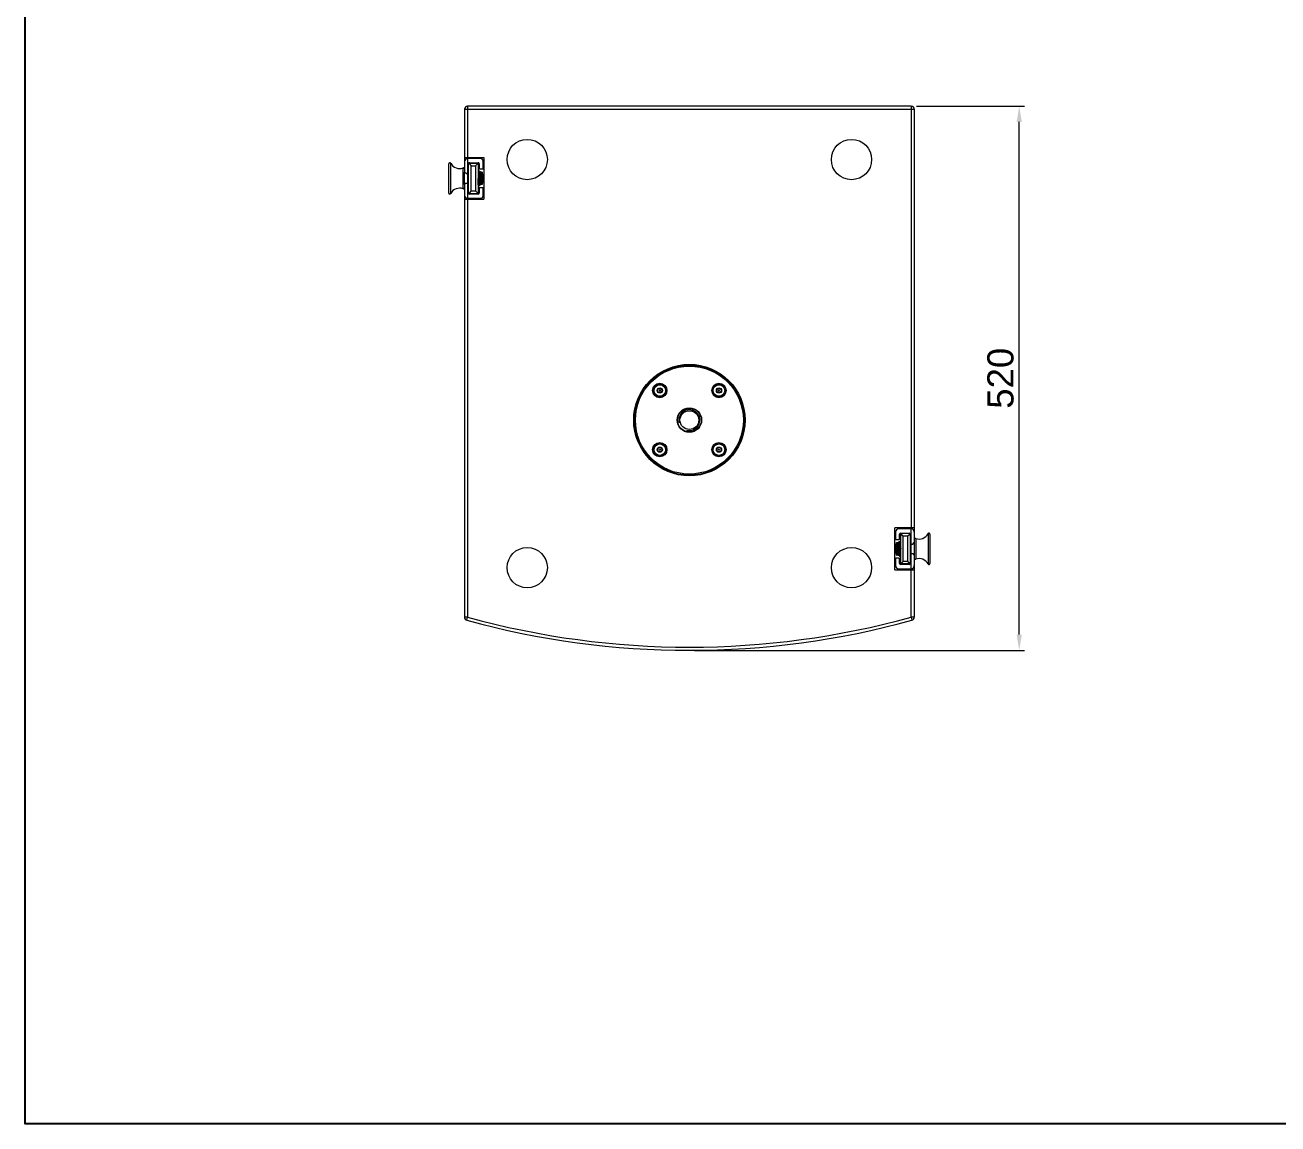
# Model space of a CAD drawing. Header units: millimetres. Extents: x 1177 to 4147, y 93 to 2194.
# Drawn here: x 1177 to 2375, y 93 to 1144 of the extents above; entities that cross this region are included whole.
import ezdxf

# ---------------------------------------------------------------- set-up
doc = ezdxf.new("R2010")
doc.units = ezdxf.units.MM
doc.header["$LTSCALE"] = 0.1
doc.layers.get('0').update_dxf_attribs({"lineweight": 13})
doc.layers.get('Defpoints').update_dxf_attribs({"lineweight": 9})
doc.layers.add('图框', color=7, linetype='Continuous')
doc.layers.add('标注', color=251, linetype='Continuous', lineweight=9)
doc.styles.get("Standard").update_dxf_attribs({"font": 'arial.ttf'})
doc.dimstyles.new('STANDARD 10', dxfattribs={"dimscale": 10, "dimtxt": 2.5, "dimasz": 1.5, "dimexe": 0.5, "dimexo": 0.5, "dimgap": 0.5, "dimtad": 1, "dimtoh": 1, "dimdec": 1, "dimzin": 9, "dimdsep": 46, "dimtxsty": 'Standard', "dimcen": 0, "dimclrd": 256, "dimclre": 256, "dimclrt": 256, "dimadec": 0, "dimazin": 0, "dimtp": 0.01, "dimtm": 0.01, "dimtfac": 1, "dimtdec": 1, "dimtofl": 0, "dimtmove": 0, "dimatfit": 3, "dimfxl": 1, "dimtolj": 1, "dimtzin": 4, "dimlwd": -1, "dimlwe": -1, "dimarcsym": 0})

# ---------------------------------------------------------------- blocks, each defined once
blk = doc.blocks.new('A4-H')
at = {"layer": '图框'}
blk.add_lwpolyline([(0, 210.02), (297, 210.02), (297, 0), (0, 0)], close=True, dxfattribs=at)
blk = doc.blocks.new('*D22')
at = {"layer": 'Defpoints', "color": 0, "transparency": 16777216}
for p in [(2024.5, 1066), (2127.8, 1066), (1812.5, 546)]:
    blk.add_point(p, dxfattribs=at)
at = {"layer": '标注', "transparency": 16777216}
for p, q in [((2029.5, 1066), (2132.8, 1066)), ((2127.8, 561), (2127.8, 1051)), ((1817.5, 546), (2132.8, 546))]:
    blk.add_line(p, q, dxfattribs=at)
for points in [[(2125.3, 1051), (2130.3, 1051), (2127.8, 1066)], [(2125.3, 561), (2130.3, 561), (2127.8, 546)]]:
    blk.add_solid(points, dxfattribs=at)
at = {"layer": '标注', "transparency": 16777216, "insert": (2110, 806), "char_height": 25, "attachment_point": 5, "rotation": 90}
blk.add_mtext('\\A1;520', dxfattribs=at)

msp = doc.modelspace()

# ---------------------------------------------------------------- linework, layer by layer
for p, q in [((1600.49, 1066.03), (1600.49, 1017.03)), ((2024.49, 1066.03), (1600.49, 1066.03)), ((2024.49, 1066.03), (2024.49, 663.03)), ((1597.49, 1063.03), (1597.49, 1003.03)), ((1597.49, 1063.03), (2027.49, 1063.03)), ((2027.49, 1063.03), (2027.49, 649.03)), ((1582.49, 983.03), (1582.49, 1011.03)), ((1584.38, 982.57), (1584.38, 1011.5)), ((1596.14, 987.09), (1596.14, 1006.97)), ((1597.49, 1017.03), (1615.99, 1017.03)), ((1600.49, 1016.03), (1600.49, 978.03)), ((1612.49, 1016.03), (1600.49, 1016.03)), ((1601.49, 983.03), (1601.49, 1011.03)), ((1601.58, 1011.44), (1603.99, 1009.03)), ((1601.64, 1011.53), (1610.49, 1011.53)), ((1602.49, 1012.03), (1610.49, 1012.03)), ((1603.99, 985.03), (1603.99, 1009.03)), ((1603.99, 1009.03), (1607.99, 1009.03)), ((1607.99, 1009.03), (1610.49, 1011.53)), ((1607.99, 1009.03), (1607.99, 985.03)), ((1610.49, 1011.53), (1610.49, 982.53)), ((1611.49, 1011.03), (1611.49, 1006.53)), ((1611.99, 1006.03), (1614.99, 1006.03)), ((1615.49, 1006.53), (1615.49, 1013.03)), ((1615.49, 1012.03), (1615.99, 1012.03)), ((1615.99, 1017.03), (1615.99, 977.03)), ((1597.49, 991.03), (1597.49, 1003.03)), ((1598.99, 1001.53), (1597.49, 1003.03)), ((1598.99, 1001.53), (1601.49, 1001.53)), ((1610.49, 1001.03), (1610.72, 1001.03)), ((1610.51, 996.3), (1610.49, 997.02)), ((1611.92, 1001.03), (1612.28, 1001.03)), ((1613.48, 1001.03), (1613.47, 1001.23)), ((1613.48, 1001.03), (1613.49, 1001.03)), ((1613.49, 1000.88), (1613.49, 1001.03)), ((1613.54, 1000.03), (1613.79, 1000.03)), ((1613.79, 1003.03), (1613.79, 999.76)), ((1614.47, 1003.03), (1613.79, 1003.03)), ((1613.79, 1000.53), (1614.47, 1000.53)), ((1613.79, 1000.17), (1614.47, 1000.17)), ((1614.47, 999.76), (1613.79, 999.76)), ((1614.47, 999.76), (1613.79, 999.76)), ((1614.47, 994.31), (1613.83, 994.31)), ((1614.47, 994.3), (1613.83, 994.3)), ((1614.47, 1003.03), (1614.47, 999.76)), ((1614.47, 1000.03), (1614.49, 1000.03)), ((1614.47, 994.31), (1614.47, 991.03)), ((1614.49, 993.03), (1614.49, 1001.03)), ((1614.49, 1001.03), (1615.49, 1001.03)), ((1615.49, 1001.03), (1615.49, 993.03)), ((1615.99, 1000.53), (1615.49, 1001.03)), ((1598.99, 992.53), (1597.49, 991.03)), ((1597.49, 991.03), (1597.49, 577.74)), ((1598.99, 992.53), (1601.49, 992.53)), ((1603.99, 985.03), (1601.59, 982.63)), ((1601.64, 982.53), (1610.49, 982.53)), ((1603.99, 985.03), (1607.99, 985.03)), ((1607.99, 985.03), (1610.49, 982.53)), ((1610.63, 993.03), (1611.06, 993.03)), ((1611.49, 987.53), (1611.49, 983.03)), ((1614.99, 988.03), (1611.99, 988.03)), ((1612.27, 993.03), (1612.72, 993.03)), ((1613.79, 991.03), (1613.79, 993.89)), ((1614.47, 993.89), (1613.79, 993.89)), ((1614.47, 993.53), (1613.79, 993.53)), ((1614.47, 991.03), (1613.79, 991.03)), ((1614.47, 994.03), (1614.49, 994.03)), ((1614.49, 993.03), (1615.49, 993.03)), ((1615.99, 993.53), (1615.49, 993.03)), ((1615.49, 981.03), (1615.49, 987.53)), ((1597.49, 977.03), (1615.99, 977.03)), ((1600.49, 978.03), (1612.49, 978.03)), ((1600.49, 977.03), (1600.49, 577.75)), ((1610.49, 982.03), (1602.49, 982.03)), ((1615.49, 982.03), (1615.99, 982.03)), ((1781.9, 794.32), (1783.05, 796.32)), ((1783.05, 792.32), (1781.9, 794.32)), ((1783.05, 796.32), (1785.36, 796.32)), ((1785.36, 792.32), (1783.05, 792.32)), ((1785.36, 796.32), (1786.52, 794.32)), ((1786.52, 794.32), (1785.36, 792.32)), ((1838.47, 794.32), (1839.62, 796.32)), ((1839.62, 792.32), (1838.47, 794.32)), ((1839.62, 796.32), (1841.93, 796.32)), ((1841.93, 792.32), (1839.62, 792.32)), ((1841.93, 796.32), (1843.08, 794.32)), ((1843.08, 794.32), (1841.93, 792.32)), ((1781.9, 737.75), (1783.05, 739.75)), ((1783.05, 735.75), (1781.9, 737.75)), ((1783.05, 739.75), (1785.36, 739.75)), ((1785.36, 735.75), (1783.05, 735.75)), ((1785.36, 739.75), (1786.52, 737.75)), ((1786.52, 737.75), (1785.36, 735.75)), ((1838.47, 737.75), (1839.62, 739.75)), ((1839.62, 735.75), (1838.47, 737.75)), ((1839.62, 739.75), (1841.93, 739.75)), ((1841.93, 735.75), (1839.62, 735.75)), ((1841.93, 739.75), (1843.08, 737.75)), ((1843.08, 737.75), (1841.93, 735.75)), ((2027.49, 663.03), (2008.99, 663.03)), ((2008.99, 623.03), (2008.99, 663.03)), ((2009.49, 659.03), (2009.49, 652.53)), ((2024.49, 662.03), (2012.49, 662.03)), ((2024.49, 624.03), (2024.49, 662.03)), ((2009.49, 658.03), (2008.99, 658.03)), ((2008.99, 646.53), (2009.49, 647.03)), ((2010.49, 647.03), (2009.49, 647.03)), ((2009.49, 639.03), (2009.49, 647.03)), ((2009.99, 652.03), (2012.99, 652.03)), ((2010.49, 647.03), (2010.49, 639.03)), ((2010.52, 649.03), (2011.19, 649.03)), ((2010.52, 645.76), (2010.52, 649.03)), ((2011.19, 649.03), (2011.19, 646.17)), ((2012.72, 647.03), (2012.26, 647.03)), ((2013.49, 652.53), (2013.49, 657.03)), ((2014.35, 647.03), (2013.92, 647.03)), ((2014.49, 658.03), (2022.49, 658.03)), ((2023.34, 657.53), (2014.49, 657.53)), ((2016.99, 655.03), (2014.49, 657.53)), ((2014.49, 628.53), (2014.49, 657.53)), ((2020.99, 655.03), (2016.99, 655.03)), ((2016.99, 631.03), (2016.99, 655.03)), ((2020.99, 655.03), (2023.39, 657.44)), ((2020.99, 655.03), (2020.99, 631.03)), ((2023.49, 657.03), (2023.49, 629.03)), ((2023.49, 647.53), (2025.99, 647.53)), ((2025.99, 647.53), (2027.49, 649.03)), ((2027.49, 649.03), (2027.49, 637.03)), ((2028.84, 652.97), (2028.84, 633.09)), ((2040.6, 657.5), (2040.6, 628.57)), ((2042.49, 657.03), (2042.49, 629.03)), ((2008.99, 639.53), (2009.49, 639.03)), ((2010.49, 639.03), (2009.49, 639.03)), ((2010.52, 646.03), (2010.49, 646.03)), ((2010.52, 640.03), (2010.49, 640.03)), ((2010.52, 646.53), (2011.19, 646.53)), ((2010.52, 646.17), (2011.19, 646.17)), ((2010.52, 645.76), (2011.15, 645.76)), ((2010.52, 645.76), (2011.15, 645.76)), ((2010.52, 640.31), (2011.19, 640.31)), ((2010.52, 637.03), (2010.52, 640.31)), ((2010.52, 640.3), (2011.19, 640.3)), ((2011.19, 639.89), (2010.52, 639.89)), ((2011.19, 639.53), (2010.52, 639.53)), ((2010.52, 637.03), (2011.19, 637.03)), ((2011.19, 640.31), (2011.19, 637.03)), ((2011.44, 640.03), (2011.19, 640.03)), ((2011.49, 639.19), (2011.49, 639.03)), ((2011.5, 639.03), (2011.49, 639.03)), ((2011.5, 639.03), (2011.51, 638.83)), ((2013.06, 639.03), (2012.7, 639.03)), ((2014.49, 639.03), (2014.26, 639.03)), ((2014.47, 643.76), (2014.49, 643.04)), ((2023.49, 638.53), (2025.99, 638.53)), ((2025.99, 638.53), (2027.49, 637.03)), ((2027.49, 637.03), (2027.49, 577.74)), ((2009.49, 628.03), (2008.99, 628.03)), ((2008.99, 623.03), (2027.49, 623.03)), ((2009.49, 633.53), (2009.49, 627.03)), ((2012.99, 634.03), (2009.99, 634.03)), ((2012.49, 624.03), (2024.49, 624.03)), ((2013.49, 629.03), (2013.49, 633.53)), ((2016.99, 631.03), (2014.49, 628.53)), ((2023.34, 628.53), (2014.49, 628.53)), ((2022.49, 628.03), (2014.49, 628.03)), ((2020.99, 631.03), (2016.99, 631.03)), ((2023.4, 628.63), (2020.99, 631.03)), ((2024.49, 577.74), (2024.49, 623.03)), ((1600.49, 577.74), (1597.49, 577.74)), ((1599.69, 574.85), (1600.49, 577.74)), ((2027.49, 577.74), (2024.49, 577.74)), ((2024.49, 577.74), (2025.29, 574.85))]:
    msp.add_line(p, q)
for points in [[(1611.08, 1004.36), (1610.96, 1004.34), (1610.79, 1004.28), (1610.66, 1004.19), (1610.57, 1004.08), (1610.51, 1003.98), (1610.49, 1003.92)], [(1610.83, 989.95), (1610.83, 989.95), (1610.83, 989.96), (1610.82, 989.99), (1610.81, 990.03), (1610.81, 990.08), (1610.8, 990.15), (1610.79, 990.22), (1610.78, 990.3), (1610.78, 990.39), (1610.77, 990.49), (1610.76, 990.61), (1610.75, 990.73), (1610.74, 990.87), (1610.73, 991.01), (1610.72, 991.17), (1610.71, 991.35), (1610.7, 991.54), (1610.69, 991.74), (1610.68, 991.96), (1610.67, 992.19), (1610.66, 992.43), (1610.65, 992.69), (1610.64, 992.96), (1610.63, 993.24), (1610.61, 993.53), (1610.6, 993.83), (1610.59, 994.15), (1610.58, 994.48), (1610.57, 994.82), (1610.55, 995.18), (1610.54, 995.54), (1610.53, 995.92), (1610.51, 996.3)], [(1610.54, 1003.53), (1610.54, 1003.53), (1610.54, 1003.52), (1610.55, 1003.49), (1610.56, 1003.45), (1610.56, 1003.4), (1610.57, 1003.33), (1610.58, 1003.26), (1610.59, 1003.18), (1610.6, 1003.09), (1610.61, 1002.99), (1610.61, 1002.87), (1610.62, 1002.75), (1610.63, 1002.61), (1610.64, 1002.46), (1610.65, 1002.3), (1610.66, 1002.13), (1610.68, 1001.95), (1610.69, 1001.75), (1610.7, 1001.54), (1610.71, 1001.32), (1610.72, 1001.09), (1610.73, 1000.84), (1610.74, 1000.58), (1610.76, 1000.31), (1610.77, 1000.03), (1610.78, 999.74), (1610.79, 999.44), (1610.81, 999.13), (1610.82, 998.81), (1610.83, 998.48), (1610.85, 998.14)], [(1610.85, 998.14), (1610.88, 997.4), (1610.89, 997), (1610.91, 996.6), (1610.92, 996.19), (1610.94, 995.81), (1610.95, 995.43), (1610.97, 995.08), (1610.98, 994.74), (1611, 994.41), (1611.01, 994.1), (1611.03, 993.8), (1611.04, 993.51), (1611.05, 993.24), (1611.07, 992.98), (1611.08, 992.73), (1611.09, 992.5), (1611.11, 992.29), (1611.12, 992.09), (1611.13, 991.9), (1611.15, 991.73), (1611.16, 991.58), (1611.17, 991.44), (1611.18, 991.31), (1611.2, 991.2), (1611.21, 991.1), (1611.22, 991.01), (1611.23, 990.94), (1611.25, 990.87), (1611.26, 990.8), (1611.28, 990.73), (1611.31, 990.66), (1611.37, 990.56), (1611.46, 990.45), (1611.59, 990.35), (1611.76, 990.29), (1611.88, 990.28)], [(1612.42, 991.11), (1612.42, 991.11), (1612.42, 991.13), (1612.41, 991.16), (1612.4, 991.21), (1612.4, 991.26), (1612.39, 991.33), (1612.38, 991.41), (1612.37, 991.51), (1612.36, 991.61), (1612.35, 991.73), (1612.34, 991.86), (1612.33, 992), (1612.32, 992.16), (1612.31, 992.33), (1612.29, 992.52), (1612.28, 992.72), (1612.27, 992.93), (1612.26, 993.15), (1612.25, 993.39), (1612.23, 993.64), (1612.22, 993.91), (1612.21, 994.18), (1612.2, 994.47), (1612.18, 994.77), (1612.17, 995.09), (1612.16, 995.42), (1612.14, 995.76), (1612.13, 996.12), (1612.11, 996.51), (1612.09, 996.9), (1612.08, 997.3), (1612.06, 997.68), (1612.05, 998.04), (1612.04, 998.4), (1612.02, 998.74), (1612.01, 999.07), (1612, 999.39), (1611.98, 999.69), (1611.97, 999.99), (1611.96, 1000.28), (1611.95, 1000.55), (1611.93, 1000.82), (1611.92, 1001.08), (1611.91, 1001.32), (1611.9, 1001.56), (1611.88, 1001.79), (1611.87, 1002), (1611.86, 1002.2), (1611.85, 1002.39), (1611.84, 1002.57), (1611.83, 1002.73), (1611.82, 1002.88), (1611.81, 1003.02), (1611.79, 1003.15), (1611.78, 1003.27), (1611.77, 1003.38), (1611.76, 1003.47), (1611.75, 1003.56), (1611.74, 1003.64), (1611.73, 1003.71), (1611.72, 1003.78), (1611.7, 1003.84), (1611.68, 1003.91), (1611.65, 1003.98), (1611.6, 1004.08), (1611.51, 1004.19), (1611.38, 1004.28), (1611.22, 1004.34), (1611.08, 1004.36)], [(1612.68, 1003.21), (1612.56, 1003.2), (1612.39, 1003.14), (1612.26, 1003.04), (1612.16, 1002.92), (1612.11, 1002.82), (1612.07, 1002.73), (1612.05, 1002.65), (1612.03, 1002.57), (1612.02, 1002.48), (1612, 1002.38), (1611.99, 1002.27), (1611.97, 1002.13), (1611.96, 1001.99), (1611.94, 1001.82), (1611.93, 1001.64), (1611.91, 1001.44), (1611.91, 1001.34)], [(1612.15, 1002.37), (1612.15, 1002.37), (1612.15, 1002.36), (1612.15, 1002.33), (1612.16, 1002.29), (1612.17, 1002.24), (1612.18, 1002.17), (1612.19, 1002.09), (1612.2, 1002), (1612.21, 1001.9), (1612.22, 1001.78), (1612.23, 1001.65), (1612.24, 1001.51), (1612.26, 1001.36), (1612.27, 1001.19), (1612.28, 1001.01), (1612.29, 1000.82), (1612.31, 1000.62), (1612.32, 1000.4), (1612.33, 1000.16), (1612.35, 999.92), (1612.36, 999.66), (1612.37, 999.38), (1612.39, 999.09), (1612.4, 998.79), (1612.42, 998.48), (1612.44, 998.15), (1612.45, 997.81), (1612.47, 997.46), (1612.49, 997.1), (1612.5, 996.74), (1612.52, 996.36), (1612.54, 995.99), (1612.56, 995.61), (1612.58, 995.25), (1612.6, 994.9), (1612.62, 994.57), (1612.63, 994.27), (1612.65, 993.98), (1612.67, 993.72), (1612.68, 993.48), (1612.7, 993.25), (1612.72, 993.05), (1612.73, 992.86), (1612.75, 992.69), (1612.76, 992.54), (1612.78, 992.4), (1612.79, 992.28), (1612.81, 992.17), (1612.83, 992.08), (1612.85, 991.99), (1612.87, 991.91), (1612.9, 991.82), (1612.96, 991.72), (1613.05, 991.6), (1613.19, 991.5), (1613.36, 991.44), (1613.48, 991.43)], [(1613.47, 1001.23), (1613.45, 1001.42), (1613.44, 1001.59), (1613.43, 1001.74), (1613.42, 1001.89), (1613.4, 1002.02), (1613.39, 1002.14), (1613.38, 1002.25), (1613.36, 1002.35), (1613.35, 1002.45), (1613.34, 1002.53), (1613.32, 1002.6), (1613.31, 1002.67), (1613.29, 1002.75), (1613.26, 1002.82), (1613.2, 1002.92), (1613.11, 1003.04), (1612.98, 1003.13), (1612.81, 1003.2), (1612.68, 1003.21)], [(1613.55, 999.86), (1613.54, 1000.12), (1613.52, 1000.37), (1613.51, 1000.61), (1613.49, 1000.83), (1613.48, 1001.03)], [(1613.64, 998.01), (1613.63, 998.35), (1613.61, 998.68), (1613.59, 998.99), (1613.58, 999.29), (1613.56, 999.58), (1613.55, 999.86)], [(1613.83, 994.31), (1613.82, 994.46), (1613.81, 994.69), (1613.8, 994.94), (1613.78, 995.19), (1613.77, 995.46), (1613.75, 995.74), (1613.74, 996.03), (1613.72, 996.33), (1613.71, 996.65), (1613.69, 996.98), (1613.68, 997.32), (1613.64, 998.01)], [(1610.49, 989.17), (1610.57, 989.2), (1610.71, 989.3), (1610.8, 989.41), (1610.85, 989.51), (1610.88, 989.58), (1610.9, 989.65), (1610.91, 989.71), (1610.93, 989.77), (1610.94, 989.84), (1610.95, 989.91), (1610.96, 990), (1610.97, 990.09), (1610.98, 990.19), (1610.99, 990.3), (1611, 990.43), (1611.01, 990.56), (1611.02, 990.71), (1611.03, 990.87), (1611.04, 991.05), (1611.05, 991.23), (1611.06, 991.43), (1611.07, 991.65), (1611.09, 991.87), (1611.1, 992.11), (1611.11, 992.31)], [(1611.88, 990.28), (1612.01, 990.29), (1612.18, 990.35), (1612.31, 990.45), (1612.4, 990.57), (1612.46, 990.67), (1612.49, 990.75), (1612.51, 990.82), (1612.52, 990.89), (1612.54, 990.97), (1612.55, 991.05), (1612.56, 991.15), (1612.58, 991.25), (1612.59, 991.37), (1612.6, 991.49), (1612.61, 991.63), (1612.62, 991.79), (1612.64, 991.95), (1612.65, 992.13), (1612.66, 992.32), (1612.68, 992.52), (1612.69, 992.74), (1612.7, 992.97), (1612.7, 993.03)], [(1613.48, 991.43), (1613.6, 991.44), (1613.76, 991.5), (1613.79, 991.51)], [(2011.5, 648.63), (2011.38, 648.62), (2011.22, 648.57), (2011.19, 648.55)], [(2012.83, 637.69), (2012.83, 637.69), (2012.83, 637.7), (2012.83, 637.73), (2012.82, 637.77), (2012.81, 637.82), (2012.8, 637.89), (2012.79, 637.97), (2012.78, 638.06), (2012.77, 638.17), (2012.76, 638.28), (2012.75, 638.41), (2012.74, 638.55), (2012.72, 638.7), (2012.71, 638.87), (2012.7, 639.05), (2012.69, 639.24), (2012.67, 639.45), (2012.66, 639.67), (2012.65, 639.9), (2012.63, 640.14), (2012.62, 640.41), (2012.61, 640.68), (2012.59, 640.97), (2012.58, 641.27), (2012.56, 641.58), (2012.54, 641.91), (2012.53, 642.25), (2012.51, 642.6), (2012.49, 642.96), (2012.48, 643.33), (2012.46, 643.7), (2012.44, 644.08), (2012.42, 644.45), (2012.4, 644.81), (2012.38, 645.16), (2012.36, 645.49), (2012.35, 645.79), (2012.33, 646.08), (2012.31, 646.34), (2012.3, 646.59), (2012.28, 646.81), (2012.26, 647.01), (2012.25, 647.2), (2012.23, 647.37), (2012.22, 647.52), (2012.2, 647.66), (2012.19, 647.78), (2012.17, 647.89), (2012.15, 647.98), (2012.13, 648.07), (2012.11, 648.15), (2012.08, 648.24), (2012.02, 648.34), (2011.93, 648.46), (2011.79, 648.56), (2011.62, 648.62), (2011.5, 648.63)], [(2013.1, 649.78), (2012.97, 649.77), (2012.8, 649.71), (2012.67, 649.61), (2012.58, 649.5), (2012.52, 649.4), (2012.49, 649.32), (2012.47, 649.24), (2012.46, 649.17), (2012.44, 649.09), (2012.43, 649.01), (2012.42, 648.92), (2012.41, 648.81), (2012.39, 648.7), (2012.38, 648.57), (2012.37, 648.43), (2012.36, 648.28), (2012.34, 648.11), (2012.33, 647.93), (2012.32, 647.74), (2012.31, 647.54), (2012.29, 647.32), (2012.28, 647.09), (2012.28, 647.03)], [(2012.56, 648.95), (2012.56, 648.95), (2012.56, 648.93), (2012.57, 648.9), (2012.58, 648.85), (2012.58, 648.8), (2012.59, 648.73), (2012.6, 648.65), (2012.61, 648.56), (2012.62, 648.45), (2012.63, 648.33), (2012.64, 648.2), (2012.65, 648.06), (2012.66, 647.9), (2012.67, 647.73), (2012.69, 647.55), (2012.7, 647.35), (2012.71, 647.13), (2012.72, 646.91), (2012.73, 646.67), (2012.75, 646.42), (2012.76, 646.15), (2012.77, 645.88), (2012.78, 645.59), (2012.8, 645.29), (2012.81, 644.98), (2012.83, 644.65), (2012.84, 644.3), (2012.85, 643.94), (2012.87, 643.55), (2012.89, 643.16), (2012.9, 642.77), (2012.92, 642.39), (2012.93, 642.02), (2012.94, 641.66), (2012.96, 641.32), (2012.97, 640.99), (2012.98, 640.68), (2013, 640.37), (2013.01, 640.07), (2013.02, 639.79), (2013.04, 639.51), (2013.05, 639.24), (2013.06, 638.98), (2013.07, 638.74), (2013.08, 638.5), (2013.1, 638.28), (2013.11, 638.06), (2013.12, 637.86), (2013.13, 637.67), (2013.14, 637.49), (2013.15, 637.33), (2013.16, 637.18), (2013.18, 637.04), (2013.19, 636.91), (2013.2, 636.79), (2013.21, 636.69), (2013.22, 636.59), (2013.23, 636.5), (2013.24, 636.42), (2013.25, 636.35), (2013.27, 636.29), (2013.28, 636.22), (2013.3, 636.15), (2013.33, 636.08), (2013.38, 635.98), (2013.47, 635.88), (2013.6, 635.78), (2013.76, 635.72), (2013.9, 635.7)], [(2014.13, 641.93), (2014.1, 642.66), (2014.09, 643.06), (2014.07, 643.47), (2014.06, 643.87), (2014.04, 644.26), (2014.03, 644.63), (2014.01, 644.98), (2014, 645.33), (2013.98, 645.65), (2013.97, 645.97), (2013.95, 646.27), (2013.94, 646.55), (2013.93, 646.82), (2013.91, 647.08), (2013.9, 647.33), (2013.89, 647.56), (2013.87, 647.78), (2013.86, 647.98), (2013.85, 648.16), (2013.83, 648.33), (2013.82, 648.48), (2013.81, 648.62), (2013.8, 648.75), (2013.78, 648.86), (2013.77, 648.96), (2013.76, 649.05), (2013.75, 649.12), (2013.73, 649.19), (2013.72, 649.26), (2013.7, 649.33), (2013.67, 649.41), (2013.61, 649.5), (2013.52, 649.61), (2013.39, 649.71), (2013.22, 649.77), (2013.1, 649.78)], [(2014.49, 650.89), (2014.41, 650.86), (2014.27, 650.76), (2014.18, 650.65), (2014.13, 650.56), (2014.1, 650.48), (2014.08, 650.42), (2014.07, 650.36), (2014.06, 650.29), (2014.04, 650.22), (2014.03, 650.15), (2014.02, 650.07), (2014.01, 649.97), (2014, 649.87), (2013.99, 649.76), (2013.98, 649.63), (2013.97, 649.5), (2013.96, 649.35), (2013.95, 649.19), (2013.94, 649.02), (2013.93, 648.83), (2013.92, 648.63), (2013.91, 648.42), (2013.89, 648.19), (2013.88, 647.95), (2013.87, 647.75)], [(2014.15, 650.11), (2014.15, 650.11), (2014.15, 650.1), (2014.16, 650.07), (2014.17, 650.03), (2014.17, 649.98), (2014.18, 649.92), (2014.19, 649.85), (2014.2, 649.76), (2014.2, 649.67), (2014.21, 649.57), (2014.22, 649.46), (2014.23, 649.33), (2014.24, 649.2), (2014.25, 649.05), (2014.26, 648.89), (2014.27, 648.71), (2014.28, 648.52), (2014.29, 648.32), (2014.3, 648.1), (2014.31, 647.87), (2014.32, 647.63), (2014.33, 647.37), (2014.34, 647.11), (2014.36, 646.83), (2014.37, 646.53), (2014.38, 646.23), (2014.39, 645.91), (2014.4, 645.58), (2014.41, 645.24), (2014.43, 644.89), (2014.44, 644.52), (2014.45, 644.14), (2014.47, 643.76)], [(2011.15, 645.75), (2011.16, 645.6), (2011.17, 645.37), (2011.19, 645.13), (2011.2, 644.87), (2011.21, 644.6), (2011.23, 644.33), (2011.24, 644.03), (2011.26, 643.73), (2011.27, 643.41), (2011.29, 643.08), (2011.3, 642.74), (2011.34, 642.05)], [(2011.34, 642.05), (2011.35, 641.72), (2011.37, 641.39), (2011.39, 641.07), (2011.4, 640.77), (2011.42, 640.48), (2011.43, 640.2)], [(2011.43, 640.2), (2011.45, 639.94), (2011.46, 639.69), (2011.47, 639.46), (2011.49, 639.23), (2011.5, 639.03)], [(2011.51, 638.83), (2011.53, 638.65), (2011.54, 638.48), (2011.55, 638.32), (2011.57, 638.17), (2011.58, 638.04), (2011.59, 637.92), (2011.6, 637.81), (2011.62, 637.71), (2011.63, 637.62), (2011.64, 637.53), (2011.66, 637.46), (2011.67, 637.39), (2011.69, 637.32), (2011.72, 637.24), (2011.78, 637.14), (2011.87, 637.03), (2012, 636.93), (2012.17, 636.87), (2012.3, 636.85)], [(2012.3, 636.85), (2012.42, 636.87), (2012.59, 636.93), (2012.72, 637.02), (2012.82, 637.14), (2012.87, 637.24), (2012.91, 637.33), (2012.93, 637.41), (2012.95, 637.49), (2012.96, 637.58), (2012.98, 637.68), (2012.99, 637.8), (2013.01, 637.93), (2013.02, 638.08), (2013.04, 638.24), (2013.05, 638.42), (2013.07, 638.63), (2013.07, 638.72)], [(2013.9, 635.7), (2014.02, 635.72), (2014.19, 635.78), (2014.32, 635.88), (2014.41, 635.99), (2014.47, 636.08), (2014.49, 636.15)], [(2014.44, 636.53), (2014.44, 636.53), (2014.44, 636.55), (2014.43, 636.58), (2014.42, 636.62), (2014.42, 636.67), (2014.41, 636.73), (2014.4, 636.8), (2014.39, 636.88), (2014.38, 636.97), (2014.37, 637.08), (2014.37, 637.19), (2014.36, 637.31), (2014.35, 637.45), (2014.34, 637.6), (2014.33, 637.76), (2014.32, 637.93), (2014.3, 638.12), (2014.29, 638.31), (2014.28, 638.52), (2014.27, 638.74), (2014.26, 638.98), (2014.25, 639.22), (2014.24, 639.48), (2014.22, 639.75), (2014.21, 640.03), (2014.2, 640.32), (2014.19, 640.62), (2014.17, 640.93), (2014.16, 641.25), (2014.15, 641.58), (2014.13, 641.93)]]:
    msp.add_lwpolyline(points)
for centre, radius in [((1657.49, 1015.03), 19.25), ((1967.49, 1015.03), 19.25), ((1812.49, 766.03), 53.25), ((1812.49, 766.03), 52.6), ((1812.49, 766.03), 51.6), ((1784.21, 794.32), 6.86), ((1784.21, 794.32), 6.5), ((1784.21, 794.32), 5.5), ((1784.21, 794.32), 2.5), ((1784.21, 794.32), 0.5), ((1840.77, 794.32), 6.86), ((1840.77, 794.32), 6.5), ((1840.77, 794.32), 5.5), ((1840.77, 794.32), 2.5), ((1840.77, 794.32), 0.5), ((1812.49, 766.03), 11.71), ((1812.49, 766.03), 11.35), ((1812.49, 766.03), 9), ((1784.21, 737.75), 6.86), ((1784.21, 737.75), 6.5), ((1784.21, 737.75), 5.5), ((1840.77, 737.75), 6.86), ((1840.77, 737.75), 6.5), ((1840.77, 737.75), 5.5), ((1784.21, 737.75), 2.5), ((1784.21, 737.75), 0.5), ((1840.77, 737.75), 2.5), ((1840.77, 737.75), 0.5), ((1657.49, 625.03), 19.25), ((1967.49, 625.03), 19.25)]:
    msp.add_circle(centre, radius)
for centre, radius, start, end in [((1600.49, 1063.03), 3, 90, 180), ((2024.49, 1063.03), 3, 0, 90), ((1583.49, 1011.03), 1, 27.72134, 180), ((1592.84, 1015.95), 9.56, 207.72134, 290.20364), ((1596.49, 1006.03), 1, 0, 110.20364), ((1600.49, 1013.03), 3, 90, 180), ((1602.49, 1011.03), 1, 90, 180), ((1610.49, 1011.03), 1, 0, 90), ((1611.99, 1006.53), 0.5, 180, 270), ((1612.49, 1013.03), 3, 0, 90), ((1614.99, 1006.53), 0.5, 270, 0), ((1583.49, 983.03), 1, 180, 332.27866), ((1592.84, 978.12), 9.56, 69.79636, 152.27866), ((1596.49, 988.03), 1, 249.79636, 0), ((1602.49, 983.03), 1, 180, 270), ((1610.49, 983.03), 1, 270, 0), ((1611.99, 987.53), 0.5, 90, 180), ((1614.99, 987.53), 0.5, 0, 90), ((1600.49, 981.03), 3, 180, 270), ((1612.49, 981.03), 3, 270, 0), ((1812.49, 766.03), 10, 255, 195), ((2012.49, 659.03), 3, 90, 180), ((2024.49, 659.03), 3, 0, 90), ((2009.99, 652.53), 0.5, 180, 270), ((2012.99, 652.53), 0.5, 270, 0), ((2014.49, 657.03), 1, 90, 180), ((2022.49, 657.03), 1, 0, 90), ((2028.49, 652.03), 1, 69.79636, 180), ((2032.14, 661.95), 9.56, 249.79636, 332.27866), ((2041.49, 657.03), 1, 0, 152.27866), ((2009.99, 633.53), 0.5, 90, 180), ((2012.49, 627.03), 3, 180, 270), ((2012.99, 633.53), 0.5, 0, 90), ((2014.49, 629.03), 1, 180, 270), ((2022.49, 629.03), 1, 270, 0), ((2024.49, 627.03), 3, 270, 0), ((2028.49, 634.03), 1, 180, 290.20364), ((2032.14, 624.12), 9.56, 27.72134, 110.20364), ((2041.49, 629.03), 1, 207.72134, 0), ((1600.49, 577.74), 3, 180, 254.57377), ((1812.49, 1346.03), 797, 254.57367, 285.42615), ((2024.49, 577.74), 3, 285.42623, 0), ((1812.49, 1346.03), 800, 254.57377, 285.42623)]:
    msp.add_arc(centre, radius, start, end)

# ---------------------------------------------------------------- block references
at = {"layer": '图框', "xscale": 10, "yscale": 10, "zscale": 10}
msp.add_blockref('A4-H', (1177.46, 93.43), dxfattribs=at)

# ---------------------------------------------------------------- dimensions: what is measured, and where the dimension line sits
at = {"layer": '标注'}
dim = msp.add_linear_dim(base=(2127.77, 1066.03), p1=(1812.49, 546.03), p2=(2024.49, 1066.03), angle=90, dimstyle='STANDARD 10', dxfattribs=at)
dim.commit()
dim.dimension.update_dxf_attribs({"geometry": '*D22', "text_midpoint": (2110, 806.03)})

doc.saveas('drawing.dxf')
